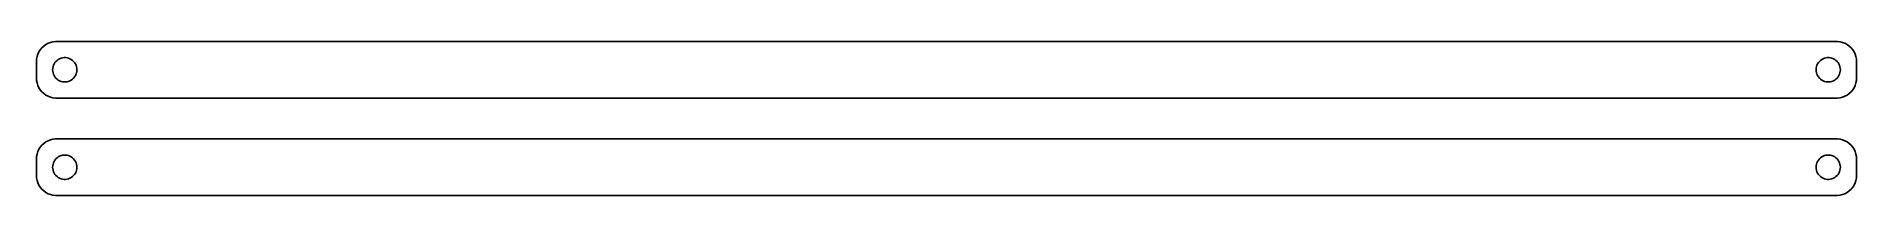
# Model space of a CAD drawing. Header units: metres. Extents: x -224 to 224, y 41 to 79.
import ezdxf

# ---------------------------------------------------------------- set-up
doc = ezdxf.new("R2010")
doc.units = ezdxf.units.M

msp = doc.modelspace()

# ---------------------------------------------------------------- linework, layer by layer
for p, q in [((-223.882, 76.4088), (-224.149, 75.8406)), ((-223.545, 76.9389), (-223.882, 76.4088)), ((-223.145, 77.4227), (-223.545, 76.9389)), ((-222.687, 77.8526), (-223.145, 77.4227)), ((-222.179, 78.2216), (-222.687, 77.8526)), ((-221.629, 78.5241), (-222.179, 78.2216)), ((-221.045, 78.7553), (-221.629, 78.5241)), ((-220.437, 78.9114), (-221.045, 78.7553)), ((-219.814, 78.9901), (-220.437, 78.9114)), ((219.814, 78.9901), (-219.814, 78.9901)), ((220.437, 78.9114), (219.814, 78.9901)), ((221.045, 78.7553), (220.437, 78.9114)), ((221.629, 78.5241), (221.045, 78.7553)), ((222.179, 78.2216), (221.629, 78.5241)), ((222.687, 77.8526), (222.179, 78.2216)), ((223.145, 77.4227), (222.687, 77.8526)), ((223.545, 76.9389), (223.145, 77.4227)), ((223.882, 76.4088), (223.545, 76.9389)), ((224.149, 75.8406), (223.882, 76.4088)), ((-224.461, 74.6267), (-224.5, 74)), ((-224.5, 74), (-224.5, 70)), ((-224.343, 75.2434), (-224.461, 74.6267)), ((-224.149, 75.8406), (-224.343, 75.2434)), ((-220.5, 72), (-220.476, 72.376)), ((-220.476, 71.624), (-220.5, 72)), ((-220.476, 72.376), (-220.406, 72.7461)), ((-220.406, 72.7461), (-220.289, 73.1044)), ((-220.289, 73.1044), (-220.129, 73.4453)), ((-220.129, 73.4453), (-219.927, 73.7634)), ((-219.927, 73.7634), (-219.687, 74.0536)), ((-219.687, 74.0536), (-219.412, 74.3115)), ((-219.412, 74.3115), (-219.107, 74.533)), ((-219.107, 74.533), (-218.777, 74.7145)), ((-218.777, 74.7145), (-218.427, 74.8532)), ((-218.427, 74.8532), (-218.062, 74.9469)), ((-218.062, 74.9469), (-217.688, 74.9941)), ((-217.688, 74.9941), (-217.312, 74.9941)), ((-217.312, 74.9941), (-216.938, 74.9469)), ((-216.938, 74.9469), (-216.573, 74.8532)), ((-216.573, 74.8532), (-216.223, 74.7145)), ((-216.223, 74.7145), (-215.893, 74.533)), ((-215.893, 74.533), (-215.588, 74.3115)), ((-215.588, 74.3115), (-215.313, 74.0536)), ((-215.313, 74.0536), (-215.073, 73.7634)), ((-215.073, 73.7634), (-214.871, 73.4453)), ((-214.871, 73.4453), (-214.711, 73.1044)), ((-214.711, 73.1044), (-214.594, 72.7461)), ((-214.594, 72.7461), (-214.524, 72.376)), ((-214.524, 72.376), (-214.5, 72)), ((-214.5, 72), (-214.524, 71.624)), ((214.5, 72), (214.524, 72.376)), ((214.524, 71.624), (214.5, 72)), ((214.524, 72.376), (214.594, 72.7461)), ((214.594, 72.7461), (214.711, 73.1044)), ((214.711, 73.1044), (214.871, 73.4453)), ((214.871, 73.4453), (215.073, 73.7634)), ((215.073, 73.7634), (215.313, 74.0536)), ((215.313, 74.0536), (215.588, 74.3115)), ((215.588, 74.3115), (215.893, 74.533)), ((215.893, 74.533), (216.223, 74.7145)), ((216.223, 74.7145), (216.573, 74.8532)), ((216.573, 74.8532), (216.938, 74.9469)), ((216.938, 74.9469), (217.312, 74.9941)), ((217.312, 74.9941), (217.688, 74.9941)), ((217.688, 74.9941), (218.062, 74.9469)), ((218.062, 74.9469), (218.427, 74.8532)), ((218.427, 74.8532), (218.777, 74.7145)), ((218.777, 74.7145), (219.107, 74.533)), ((219.107, 74.533), (219.412, 74.3115)), ((219.412, 74.3115), (219.687, 74.0536)), ((219.687, 74.0536), (219.927, 73.7634)), ((219.927, 73.7634), (220.129, 73.4453)), ((220.129, 73.4453), (220.289, 73.1044)), ((220.289, 73.1044), (220.406, 72.7461)), ((220.406, 72.7461), (220.476, 72.376)), ((220.476, 72.376), (220.5, 72)), ((220.5, 72), (220.476, 71.624)), ((224.343, 75.2434), (224.149, 75.8406)), ((224.461, 74.6267), (224.343, 75.2434)), ((224.5, 74), (224.461, 74.6267)), ((224.5, 70), (224.5, 74)), ((-224.5, 70), (-224.461, 69.3733)), ((-224.461, 69.3733), (-224.343, 68.7566)), ((-224.343, 68.7566), (-224.149, 68.1594)), ((-224.149, 68.1594), (-223.882, 67.5912)), ((-223.882, 67.5912), (-223.545, 67.0611)), ((-220.406, 71.2539), (-220.476, 71.624)), ((-220.289, 70.8956), (-220.406, 71.2539)), ((-220.129, 70.5547), (-220.289, 70.8956)), ((-219.927, 70.2366), (-220.129, 70.5547)), ((-219.687, 69.9464), (-219.927, 70.2366)), ((-219.412, 69.6885), (-219.687, 69.9464)), ((-219.107, 69.467), (-219.412, 69.6885)), ((-218.777, 69.2855), (-219.107, 69.467)), ((-218.427, 69.1468), (-218.777, 69.2855)), ((-218.062, 69.0531), (-218.427, 69.1468)), ((-217.688, 69.0059), (-218.062, 69.0531)), ((-217.312, 69.0059), (-217.688, 69.0059)), ((-216.938, 69.0531), (-217.312, 69.0059)), ((-216.573, 69.1468), (-216.938, 69.0531)), ((-216.223, 69.2855), (-216.573, 69.1468)), ((-215.893, 69.467), (-216.223, 69.2855)), ((-215.588, 69.6885), (-215.893, 69.467)), ((-215.313, 69.9464), (-215.588, 69.6885)), ((-215.073, 70.2366), (-215.313, 69.9464)), ((-214.871, 70.5547), (-215.073, 70.2366)), ((-214.711, 70.8956), (-214.871, 70.5547)), ((-214.594, 71.2539), (-214.711, 70.8956)), ((-214.524, 71.624), (-214.594, 71.2539)), ((214.594, 71.2539), (214.524, 71.624)), ((214.711, 70.8956), (214.594, 71.2539)), ((214.871, 70.5547), (214.711, 70.8956)), ((215.073, 70.2366), (214.871, 70.5547)), ((215.313, 69.9464), (215.073, 70.2366)), ((215.588, 69.6885), (215.313, 69.9464)), ((215.893, 69.467), (215.588, 69.6885)), ((216.223, 69.2855), (215.893, 69.467)), ((216.573, 69.1468), (216.223, 69.2855)), ((216.938, 69.0531), (216.573, 69.1468)), ((217.312, 69.0059), (216.938, 69.0531)), ((217.688, 69.0059), (217.312, 69.0059)), ((218.062, 69.0531), (217.688, 69.0059)), ((218.427, 69.1468), (218.062, 69.0531)), ((218.777, 69.2855), (218.427, 69.1468)), ((219.107, 69.467), (218.777, 69.2855)), ((219.412, 69.6885), (219.107, 69.467)), ((219.687, 69.9464), (219.412, 69.6885)), ((219.927, 70.2366), (219.687, 69.9464)), ((220.129, 70.5547), (219.927, 70.2366)), ((220.289, 70.8956), (220.129, 70.5547)), ((220.406, 71.2539), (220.289, 70.8956)), ((220.476, 71.624), (220.406, 71.2539)), ((223.545, 67.0611), (223.882, 67.5912)), ((223.882, 67.5912), (224.149, 68.1594)), ((224.149, 68.1594), (224.343, 68.7566)), ((224.343, 68.7566), (224.461, 69.3733)), ((224.461, 69.3733), (224.5, 70)), ((-223.545, 67.0611), (-223.145, 66.5773)), ((-223.145, 66.5773), (-222.687, 66.1474)), ((-222.687, 66.1474), (-222.179, 65.7784)), ((-222.179, 65.7784), (-221.629, 65.4759)), ((-221.629, 65.4759), (-221.045, 65.2447)), ((-221.045, 65.2447), (-220.437, 65.0886)), ((-220.437, 65.0886), (-219.814, 65.0099)), ((-219.814, 65.0099), (219.814, 65.0099)), ((219.814, 65.0099), (220.437, 65.0886)), ((220.437, 65.0886), (221.045, 65.2447)), ((221.045, 65.2447), (221.629, 65.4759)), ((221.629, 65.4759), (222.179, 65.7784)), ((222.179, 65.7784), (222.687, 66.1474)), ((222.687, 66.1474), (223.145, 66.5773)), ((223.145, 66.5773), (223.545, 67.0611)), ((-222.179, 54.2216), (-222.687, 53.8526)), ((-221.629, 54.5241), (-222.179, 54.2216)), ((-221.045, 54.7553), (-221.629, 54.5241)), ((-220.437, 54.9114), (-221.045, 54.7553)), ((-219.814, 54.9901), (-220.437, 54.9114)), ((219.814, 54.9901), (-219.814, 54.9901)), ((220.437, 54.9114), (219.814, 54.9901)), ((221.045, 54.7553), (220.437, 54.9114)), ((221.629, 54.5241), (221.045, 54.7553)), ((222.179, 54.2216), (221.629, 54.5241)), ((222.687, 53.8526), (222.179, 54.2216)), ((-224.461, 50.6267), (-224.5, 50)), ((-224.5, 50), (-224.5, 46)), ((-224.343, 51.2434), (-224.461, 50.6267)), ((-224.149, 51.8406), (-224.343, 51.2434)), ((-223.882, 52.4088), (-224.149, 51.8406)), ((-223.545, 52.9389), (-223.882, 52.4088)), ((-223.145, 53.4227), (-223.545, 52.9389)), ((-222.687, 53.8526), (-223.145, 53.4227)), ((-220.289, 49.1044), (-220.129, 49.4453)), ((-220.129, 49.4453), (-219.927, 49.7634)), ((-219.927, 49.7634), (-219.687, 50.0536)), ((-219.687, 50.0536), (-219.412, 50.3115)), ((-219.412, 50.3115), (-219.107, 50.533)), ((-219.107, 50.533), (-218.777, 50.7145)), ((-218.777, 50.7145), (-218.427, 50.8532)), ((-218.427, 50.8532), (-218.062, 50.9469)), ((-218.062, 50.9469), (-217.688, 50.9941)), ((-217.688, 50.9941), (-217.312, 50.9941)), ((-217.312, 50.9941), (-216.938, 50.9469)), ((-216.938, 50.9469), (-216.573, 50.8532)), ((-216.573, 50.8532), (-216.223, 50.7145)), ((-216.223, 50.7145), (-215.893, 50.533)), ((-215.893, 50.533), (-215.588, 50.3115)), ((-215.588, 50.3115), (-215.313, 50.0536)), ((-215.313, 50.0536), (-215.073, 49.7634)), ((-215.073, 49.7634), (-214.871, 49.4453)), ((-214.871, 49.4453), (-214.711, 49.1044)), ((214.711, 49.1044), (214.871, 49.4453)), ((214.871, 49.4453), (215.073, 49.7634)), ((215.073, 49.7634), (215.313, 50.0536)), ((215.313, 50.0536), (215.588, 50.3115)), ((215.588, 50.3115), (215.893, 50.533)), ((215.893, 50.533), (216.223, 50.7145)), ((216.223, 50.7145), (216.573, 50.8532)), ((216.573, 50.8532), (216.938, 50.9469)), ((216.938, 50.9469), (217.312, 50.9941)), ((217.312, 50.9941), (217.688, 50.9941)), ((217.688, 50.9941), (218.062, 50.9469)), ((218.062, 50.9469), (218.427, 50.8532)), ((218.427, 50.8532), (218.777, 50.7145)), ((218.777, 50.7145), (219.107, 50.533)), ((219.107, 50.533), (219.412, 50.3115)), ((219.412, 50.3115), (219.687, 50.0536)), ((219.687, 50.0536), (219.927, 49.7634)), ((219.927, 49.7634), (220.129, 49.4453)), ((220.129, 49.4453), (220.289, 49.1044)), ((223.145, 53.4227), (222.687, 53.8526)), ((223.545, 52.9389), (223.145, 53.4227)), ((223.882, 52.4088), (223.545, 52.9389)), ((224.149, 51.8406), (223.882, 52.4088)), ((224.343, 51.2434), (224.149, 51.8406)), ((224.461, 50.6267), (224.343, 51.2434)), ((224.5, 50), (224.461, 50.6267)), ((224.5, 46), (224.5, 50)), ((-224.5, 46), (-224.461, 45.3733)), ((-224.461, 45.3733), (-224.343, 44.7566)), ((-220.5, 48), (-220.476, 48.376)), ((-220.476, 47.624), (-220.5, 48)), ((-220.476, 48.376), (-220.406, 48.7461)), ((-220.406, 47.2539), (-220.476, 47.624)), ((-220.406, 48.7461), (-220.289, 49.1044)), ((-220.289, 46.8956), (-220.406, 47.2539)), ((-220.129, 46.5547), (-220.289, 46.8956)), ((-219.927, 46.2366), (-220.129, 46.5547)), ((-219.687, 45.9464), (-219.927, 46.2366)), ((-219.412, 45.6885), (-219.687, 45.9464)), ((-219.107, 45.467), (-219.412, 45.6885)), ((-218.777, 45.2855), (-219.107, 45.467)), ((-218.427, 45.1468), (-218.777, 45.2855)), ((-218.062, 45.0531), (-218.427, 45.1468)), ((-217.688, 45.0059), (-218.062, 45.0531)), ((-217.312, 45.0059), (-217.688, 45.0059)), ((-216.938, 45.0531), (-217.312, 45.0059)), ((-216.573, 45.1468), (-216.938, 45.0531)), ((-216.223, 45.2855), (-216.573, 45.1468)), ((-215.893, 45.467), (-216.223, 45.2855)), ((-215.588, 45.6885), (-215.893, 45.467)), ((-215.313, 45.9464), (-215.588, 45.6885)), ((-215.073, 46.2366), (-215.313, 45.9464)), ((-214.871, 46.5547), (-215.073, 46.2366)), ((-214.711, 46.8956), (-214.871, 46.5547)), ((-214.711, 49.1044), (-214.594, 48.7461)), ((-214.594, 47.2539), (-214.711, 46.8956)), ((-214.594, 48.7461), (-214.524, 48.376)), ((-214.524, 47.624), (-214.594, 47.2539)), ((-214.524, 48.376), (-214.5, 48)), ((-214.5, 48), (-214.524, 47.624)), ((214.5, 48), (214.524, 48.376)), ((214.524, 47.624), (214.5, 48)), ((214.524, 48.376), (214.594, 48.7461)), ((214.594, 47.2539), (214.524, 47.624)), ((214.594, 48.7461), (214.711, 49.1044)), ((214.711, 46.8956), (214.594, 47.2539)), ((214.871, 46.5547), (214.711, 46.8956)), ((215.073, 46.2366), (214.871, 46.5547)), ((215.313, 45.9464), (215.073, 46.2366)), ((215.588, 45.6885), (215.313, 45.9464)), ((215.893, 45.467), (215.588, 45.6885)), ((216.223, 45.2855), (215.893, 45.467)), ((216.573, 45.1468), (216.223, 45.2855)), ((216.938, 45.0531), (216.573, 45.1468)), ((217.312, 45.0059), (216.938, 45.0531)), ((217.688, 45.0059), (217.312, 45.0059)), ((218.062, 45.0531), (217.688, 45.0059)), ((218.427, 45.1468), (218.062, 45.0531)), ((218.777, 45.2855), (218.427, 45.1468)), ((219.107, 45.467), (218.777, 45.2855)), ((219.412, 45.6885), (219.107, 45.467)), ((219.687, 45.9464), (219.412, 45.6885)), ((219.927, 46.2366), (219.687, 45.9464)), ((220.129, 46.5547), (219.927, 46.2366)), ((220.289, 46.8956), (220.129, 46.5547)), ((220.289, 49.1044), (220.406, 48.7461)), ((220.406, 47.2539), (220.289, 46.8956)), ((220.406, 48.7461), (220.476, 48.376)), ((220.476, 47.624), (220.406, 47.2539)), ((220.476, 48.376), (220.5, 48)), ((220.5, 48), (220.476, 47.624)), ((224.343, 44.7566), (224.461, 45.3733)), ((224.461, 45.3733), (224.5, 46)), ((-224.343, 44.7566), (-224.149, 44.1594)), ((-224.149, 44.1594), (-223.882, 43.5912)), ((-223.882, 43.5912), (-223.545, 43.0611)), ((-223.545, 43.0611), (-223.145, 42.5773)), ((-223.145, 42.5773), (-222.687, 42.1474)), ((-222.687, 42.1474), (-222.179, 41.7784)), ((-222.179, 41.7784), (-221.629, 41.4759)), ((-221.629, 41.4759), (-221.045, 41.2447)), ((-221.045, 41.2447), (-220.437, 41.0886)), ((-220.437, 41.0886), (-219.814, 41.0099)), ((-219.814, 41.0099), (219.814, 41.0099)), ((219.814, 41.0099), (220.437, 41.0886)), ((220.437, 41.0886), (221.045, 41.2447)), ((221.045, 41.2447), (221.629, 41.4759)), ((221.629, 41.4759), (222.179, 41.7784)), ((222.179, 41.7784), (222.687, 42.1474)), ((222.687, 42.1474), (223.145, 42.5773)), ((223.145, 42.5773), (223.545, 43.0611)), ((223.545, 43.0611), (223.882, 43.5912)), ((223.882, 43.5912), (224.149, 44.1594)), ((224.149, 44.1594), (224.343, 44.7566))]:
    msp.add_line(p, q)

doc.saveas('drawing.dxf')
